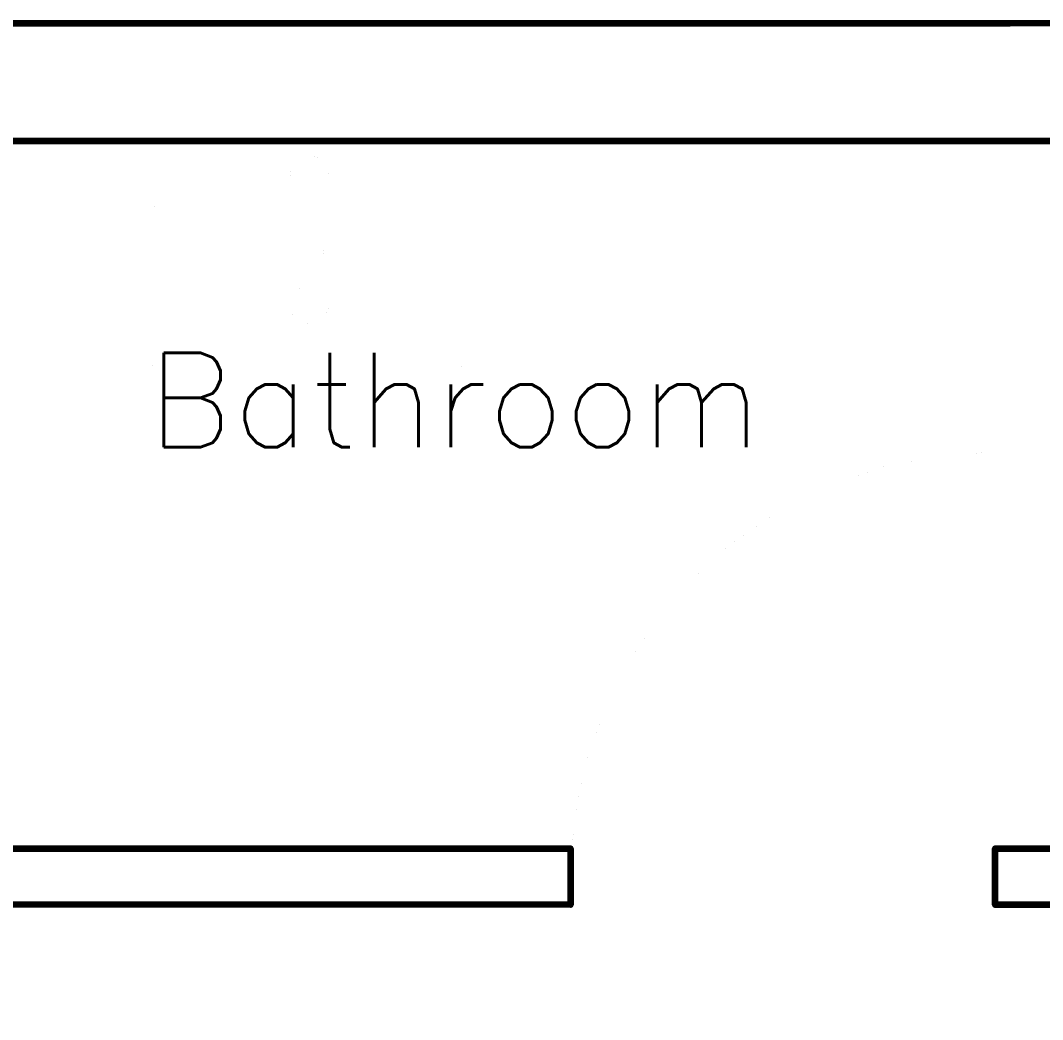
# Model space of a CAD drawing. Header units: metres. Extents: x -7.3 to 2.8, y -2.8 to 6.
# Drawn here: x -3.134 to -0.966, y 3.877 to 5.996 of the extents above; entities that cross this region are included whole.
import ezdxf
from ezdxf.enums import TextEntityAlignment as Align

# ---------------------------------------------------------------- set-up
doc = ezdxf.new("R2010")
doc.units = ezdxf.units.M
doc.header["$LTSCALE"] = 10
doc.layers.get('0').update_dxf_attribs({"linetype": 'CONTINUOUS', "lineweight": 100})
for name, color, linetype, lineweight in [('doors', 1, 'CONTINUOUS', 100), ('roomitems', 2, 'CONTINUOUS', 100), ('texts', 5, 'CONTINUOUS', 100), ('walls', 8, 'CONTINUOUS', 100)]:
    doc.layers.add(name, color=color, linetype=linetype, lineweight=lineweight)
doc.styles.get("Standard").update_dxf_attribs({"font": 'txt', "width": 0.75, "bigfont": 'bigfont.shx'})

# ---------------------------------------------------------------- blocks, each defined once
blk = doc.blocks.new('W-4-0')
at = {"color": 0, "const_width": 0.01}
for points in [[(-450, -75), (-450, 0)], [(450, 0), (441.8, -122.1)], [(450, 0), (450, 0)], [(-450, -150), (-450, -75)], [(441.8, -122.1), (417.8, -239.2)], [(-450, -225), (-450, -150)], [(-450, -300), (-450, -225)], [(417.8, -239.2), (379.3, -350.3)], [(-450, -375), (-450, -300)], [(379.3, -350.3), (327.1, -454.2)], [(-450, -450), (-450, -375)], [(-450, -525), (-450, -450)], [(327.1, -454.2), (262.5, -549.9)], [(-450, -600), (-450, -525)], [(262.5, -549.9), (186.4, -636.4)], [(-450, -675), (-450, -600)], [(186.4, -636.4), (99.9, -712.5)], [(-450, -750), (-450, -675)], [(99.9, -712.5), (4.2, -777.1)], [(-450, -825), (-450, -750)], [(4.2, -777.1), (-99.7, -829.3)], [(-450, -900), (-450, -825)], [(-99.7, -829.3), (-210.8, -867.8)], [(-210.8, -867.8), (-327.9, -891.8)], [(-327.9, -891.8), (-450, -900)]]:
    blk.add_lwpolyline(points, dxfattribs=at)
blk = doc.blocks.new('F-4-0')
at = {"color": 0, "const_width": 0.01}
for points in [[(-414, 259.4), (-413.4, 261)], [(-413.4, 261), (-412.6, 262.5)], [(-412.6, 262.5), (-411.6, 263.9)], [(-411.6, 263.9), (-410.5, 265.2)], [(-410.5, 265.2), (-409.2, 266.3)], [(-409.2, 266.3), (-407.7, 267.2)], [(-407.7, 267.2), (-406.1, 268)], [(-406.1, 268), (-404.5, 268.5)], [(-404.5, 268.5), (-402.7, 268.9)], [(-402.7, 268.9), (-400.9, 269)], [(-400.9, 269), (-400.9, 269)], [(-400.9, 269), (-334, 269)], [(-400.9, 269), (-400.9, 269)], [(-400.9, 269), (-400.9, 269)], [(-400.9, 269), (-400.9, 269)], [(-400.9, 269), (-400.9, 269)], [(-400.9, 269), (-400.9, 269)], [(-400.9, 269), (-400.9, 269)], [(-400.9, 269), (-400.9, 269)], [(-400.9, 269), (-400.9, 269)], [(-400.9, 269), (-400.9, 269)], [(-400.9, 269), (-400.9, 269)], [(-400.9, 269), (-400.9, 269)], [(-400.9, 269), (-400.9, 269)], [(-400.9, 269), (-400.9, 269)], [(-400.9, 269), (-400.9, 269)], [(-334, 269), (-267.2, 269)], [(-267.2, 269), (-200.4, 269)], [(-200.4, 269), (-133.6, 269)], [(-133.6, 269), (-66.8, 269)], [(-66.8, 269), (0, 269)], [(0, 269), (66.8, 269)], [(66.8, 269), (133.6, 269)], [(133.6, 269), (200.4, 269)], [(200.4, 269), (267.2, 269)], [(267.2, 269), (334, 269)], [(334, 269), (400.9, 269)], [(400.9, 269), (402.7, 268.9)], [(402.7, 268.9), (404.5, 268.5)], [(404.5, 268.5), (406.1, 268)], [(406.1, 268), (407.7, 267.2)], [(407.7, 267.2), (409.2, 266.3)], [(409.2, 266.3), (410.5, 265.2)], [(410.5, 265.2), (411.6, 263.9)], [(411.6, 263.9), (412.6, 262.5)], [(412.6, 262.5), (413.4, 261)], [(413.4, 261), (414, 259.4)], [(-414.4, 255.9), (-414.3, 257.7)], [(-414.4, 213.2), (-414.4, 255.9)], [(-414.3, 257.7), (-414, 259.4)], [(-20.6, 237.4), (-15.9, 239.7)], [(-20.6, 237.4), (-15.9, 239.7)], [(-20.6, 237.4), (-15.9, 239.7)], [(-15.9, 239.7), (-10.8, 241.4)], [(-15.9, 239.7), (-10.8, 241.4)], [(-15.9, 239.7), (-10.8, 241.4)], [(-10.8, 241.4), (-5.5, 242.4)], [(-10.8, 241.4), (-5.5, 242.4)], [(-10.8, 241.4), (-5.5, 242.4)], [(-5.5, 242.4), (0, 242.8)], [(-5.5, 242.4), (0, 242.8)], [(-5.5, 242.4), (0, 242.8)], [(0, 242.8), (5.5, 242.4)], [(0, 242.8), (5.5, 242.4)], [(0, 242.8), (5.5, 242.4)], [(5.5, 242.4), (10.8, 241.4)], [(5.5, 242.4), (10.8, 241.4)], [(5.5, 242.4), (10.8, 241.4)], [(10.8, 241.4), (15.9, 239.7)], [(10.8, 241.4), (15.9, 239.7)], [(10.8, 241.4), (15.9, 239.7)], [(15.9, 239.7), (20.6, 237.4)], [(15.9, 239.7), (20.6, 237.4)], [(15.9, 239.7), (20.6, 237.4)], [(414, 259.4), (414.3, 257.7)], [(414.3, 257.7), (414.4, 255.9)], [(414.4, 255.9), (414.4, 213.2)], [(-39.3, 213.9), (-37.6, 218.7)], [(-39.3, 213.9), (-37.6, 218.7)], [(-39.3, 213.9), (-37.6, 218.7)], [(-37.6, 218.7), (-35.2, 223.3)], [(-37.6, 218.7), (-35.2, 223.3)], [(-37.6, 218.7), (-35.2, 223.3)], [(-35.2, 223.3), (-32.3, 227.5)], [(-35.2, 223.3), (-32.3, 227.5)], [(-35.2, 223.3), (-32.3, 227.5)], [(-32.3, 227.5), (-28.8, 231.2)], [(-32.3, 227.5), (-28.8, 231.2)], [(-32.3, 227.5), (-28.8, 231.2)], [(-28.8, 231.2), (-24.9, 234.6)], [(-28.8, 231.2), (-24.9, 234.6)], [(-28.8, 231.2), (-24.9, 234.6)], [(-24.9, 234.6), (-20.6, 237.4)], [(-24.9, 234.6), (-20.6, 237.4)], [(-24.9, 234.6), (-20.6, 237.4)], [(20.6, 237.4), (24.9, 234.6)], [(20.6, 237.4), (24.9, 234.6)], [(20.6, 237.4), (24.9, 234.6)], [(24.9, 234.6), (28.8, 231.2)], [(24.9, 234.6), (28.8, 231.2)], [(24.9, 234.6), (28.8, 231.2)], [(28.8, 231.2), (32.3, 227.5)], [(28.8, 231.2), (32.3, 227.5)], [(28.8, 231.2), (32.3, 227.5)], [(32.3, 227.5), (35.2, 223.3)], [(32.3, 227.5), (35.2, 223.3)], [(32.3, 227.5), (35.2, 223.3)], [(35.2, 223.3), (37.6, 218.7)], [(35.2, 223.3), (37.6, 218.7)], [(35.2, 223.3), (37.6, 218.7)], [(37.6, 218.7), (39.3, 213.9)], [(37.6, 218.7), (39.3, 213.9)], [(37.6, 218.7), (39.3, 213.9)], [(-414.4, 170.6), (-414.4, 213.2)], [(-40.8, 203.4), (-40.4, 208.7)], [(-40.8, 203.4), (-40.4, 208.7)], [(-40.8, 203.4), (-40.4, 208.7)], [(-40.4, 198.1), (-40.8, 203.4)], [(-40.4, 198.1), (-40.8, 203.4)], [(-40.4, 198.1), (-40.8, 203.4)], [(-40.4, 208.7), (-39.3, 213.9)], [(-40.4, 208.7), (-39.3, 213.9)], [(-40.4, 208.7), (-39.3, 213.9)], [(-39.3, 192.9), (-40.4, 198.1)], [(-39.3, 192.9), (-40.4, 198.1)], [(-39.3, 192.9), (-40.4, 198.1)], [(39.3, 213.9), (40.4, 208.7)], [(39.3, 213.9), (40.4, 208.7)], [(39.3, 213.9), (40.4, 208.7)], [(40.4, 198.1), (39.3, 192.9)], [(40.4, 198.1), (39.3, 192.9)], [(40.4, 198.1), (39.3, 192.9)], [(40.4, 208.7), (40.8, 203.4)], [(40.4, 208.7), (40.8, 203.4)], [(40.4, 208.7), (40.8, 203.4)], [(40.8, 203.4), (40.4, 198.1)], [(40.8, 203.4), (40.4, 198.1)], [(40.8, 203.4), (40.4, 198.1)], [(40.8, 203.4), (40.8, 203.4)], [(40.8, 203.4), (40.8, 203.4)], [(40.8, 203.4), (40.8, 203.4)], [(40.8, 203.4), (40.8, 203.4)], [(40.8, 203.4), (40.8, 203.4)], [(40.8, 203.4), (40.8, 203.4)], [(40.8, 203.4), (40.8, 203.4)], [(40.8, 203.4), (40.8, 203.4)], [(40.8, 203.4), (40.8, 203.4)], [(40.8, 203.4), (40.8, 203.4)], [(40.8, 203.4), (40.8, 203.4)], [(40.8, 203.4), (40.8, 203.4)], [(40.8, 203.4), (40.8, 203.4)], [(40.8, 203.4), (40.8, 203.4)], [(40.8, 203.4), (40.8, 203.4)], [(40.8, 203.4), (40.8, 203.4)], [(40.8, 203.4), (40.8, 203.4)], [(40.8, 203.4), (40.8, 203.4)], [(40.8, 203.4), (40.8, 203.4)], [(40.8, 203.4), (40.8, 203.4)], [(40.8, 203.4), (40.8, 203.4)], [(40.8, 203.4), (40.8, 203.4)], [(40.8, 203.4), (40.8, 203.4)], [(40.8, 203.4), (40.8, 203.4)], [(40.8, 203.4), (40.8, 203.4)], [(40.8, 203.4), (40.8, 203.4)], [(40.8, 203.4), (40.8, 203.4)], [(40.8, 203.4), (40.8, 203.4)], [(40.8, 203.4), (40.8, 203.4)], [(40.8, 203.4), (40.8, 203.4)], [(40.8, 203.4), (40.8, 203.4)], [(40.8, 203.4), (40.8, 203.4)], [(40.8, 203.4), (40.8, 203.4)], [(40.8, 203.4), (40.8, 203.4)], [(40.8, 203.4), (40.8, 203.4)], [(40.8, 203.4), (40.8, 203.4)], [(40.8, 203.4), (40.8, 203.4)], [(40.8, 203.4), (40.8, 203.4)], [(40.8, 203.4), (40.8, 203.4)], [(40.8, 203.4), (40.8, 203.4)], [(40.8, 203.4), (40.8, 203.4)], [(40.8, 203.4), (40.8, 203.4)], [(40.8, 203.4), (40.8, 203.4)], [(40.8, 203.4), (40.8, 203.4)], [(40.8, 203.4), (40.8, 203.4)], [(414.4, 213.2), (414.4, 170.6)], [(-37.6, 188.1), (-39.3, 192.9)], [(-37.6, 188.1), (-39.3, 192.9)], [(-37.6, 188.1), (-39.3, 192.9)], [(-35.2, 183.5), (-37.6, 188.1)], [(-35.2, 183.5), (-37.6, 188.1)], [(-35.2, 183.5), (-37.6, 188.1)], [(-32.3, 179.3), (-35.2, 183.5)], [(-32.3, 179.3), (-35.2, 183.5)], [(-32.3, 179.3), (-35.2, 183.5)], [(-28.8, 175.6), (-32.3, 179.3)], [(-28.8, 175.6), (-32.3, 179.3)], [(-28.8, 175.6), (-32.3, 179.3)], [(-29.8, 181.7), (-31, 181.7)], [(-31, 181.7), (-31, 170.4)], [(-26.4, 181.7), (-29.8, 181.7)], [(-24.9, 172.2), (-28.8, 175.6)], [(-24.9, 172.2), (-28.8, 175.6)], [(-24.9, 172.2), (-28.8, 175.6)], [(-21.3, 181.7), (-26.4, 181.7)], [(-14.9, 181.7), (-21.3, 181.7)], [(-7.7, 181.7), (-14.9, 181.7)], [(0, 181.7), (-7.7, 181.7)], [(7.7, 181.7), (0, 181.7)], [(14.9, 181.7), (7.7, 181.7)], [(21.3, 181.7), (14.9, 181.7)], [(26.4, 181.7), (21.3, 181.7)], [(28.8, 175.6), (24.9, 172.2)], [(28.8, 175.6), (24.9, 172.2)], [(28.8, 175.6), (24.9, 172.2)], [(29.8, 181.7), (26.4, 181.7)], [(32.3, 179.3), (28.8, 175.6)], [(32.3, 179.3), (28.8, 175.6)], [(32.3, 179.3), (28.8, 175.6)], [(31, 181.7), (29.8, 181.7)], [(31, 170.4), (31, 181.7)], [(35.2, 183.5), (32.3, 179.3)], [(35.2, 183.5), (32.3, 179.3)], [(35.2, 183.5), (32.3, 179.3)], [(37.6, 188.1), (35.2, 183.5)], [(37.6, 188.1), (35.2, 183.5)], [(37.6, 188.1), (35.2, 183.5)], [(39.3, 192.9), (37.6, 188.1)], [(39.3, 192.9), (37.6, 188.1)], [(39.3, 192.9), (37.6, 188.1)], [(-414.4, 127.9), (-414.4, 170.6)], [(-31, 170.4), (-31, 159)], [(-31, 159), (-31, 147.6)], [(-20.6, 169.4), (-24.9, 172.2)], [(-20.6, 169.4), (-24.9, 172.2)], [(-20.6, 169.4), (-24.9, 172.2)], [(-15.9, 167.1), (-20.6, 169.4)], [(-15.9, 167.1), (-20.6, 169.4)], [(-15.9, 167.1), (-20.6, 169.4)], [(-10.8, 165.4), (-15.9, 167.1)], [(-10.8, 165.4), (-15.9, 167.1)], [(-10.8, 165.4), (-15.9, 167.1)], [(-5.5, 164.4), (-10.8, 165.4)], [(-5.5, 164.4), (-10.8, 165.4)], [(-5.5, 164.4), (-10.8, 165.4)], [(0, 164), (-5.5, 164.4)], [(0, 164), (-5.5, 164.4)], [(0, 164), (-5.5, 164.4)], [(5.5, 164.4), (0, 164)], [(5.5, 164.4), (0, 164)], [(5.5, 164.4), (0, 164)], [(10.8, 165.4), (5.5, 164.4)], [(10.8, 165.4), (5.5, 164.4)], [(10.8, 165.4), (5.5, 164.4)], [(15.9, 167.1), (10.8, 165.4)], [(15.9, 167.1), (10.8, 165.4)], [(15.9, 167.1), (10.8, 165.4)], [(20.6, 169.4), (15.9, 167.1)], [(20.6, 169.4), (15.9, 167.1)], [(20.6, 169.4), (15.9, 167.1)], [(24.9, 172.2), (20.6, 169.4)], [(24.9, 172.2), (20.6, 169.4)], [(24.9, 172.2), (20.6, 169.4)], [(31, 159), (31, 170.4)], [(31, 147.6), (31, 159)], [(414.4, 170.6), (414.4, 127.9)], [(-340.8, 127.6), (-338.5, 130.1)], [(-338.5, 130.1), (-335.9, 132.3)], [(-335.9, 132.3), (-333, 134.2)], [(-333, 134.2), (-329.9, 135.7)], [(-329.9, 135.7), (-326.5, 136.8)], [(-326.5, 136.8), (-323, 137.5)], [(-323, 137.5), (-319.3, 137.8)], [(-319.3, 137.8), (-266.1, 137.8)], [(-266.1, 137.8), (-212.9, 137.8)], [(-212.9, 137.8), (-159.7, 137.8)], [(-159.7, 137.8), (-106.4, 137.8)], [(-106.4, 137.8), (-53.2, 137.8)], [(-53.2, 137.8), (0, 137.8)], [(-31, 147.6), (-31, 136.2)], [(-31, 136.2), (-31, 124.8)], [(0, 137.8), (53.2, 137.8)], [(31, 136.2), (31, 147.6)], [(31, 124.8), (31, 136.2)], [(53.2, 137.8), (106.4, 137.8)], [(106.4, 137.8), (159.7, 137.8)], [(159.7, 137.8), (212.9, 137.8)], [(212.9, 137.8), (266.1, 137.8)], [(266.1, 137.8), (319.3, 137.8)], [(319.3, 137.8), (323, 137.5)], [(323, 137.5), (326.5, 136.8)], [(326.5, 136.8), (329.9, 135.7)], [(329.9, 135.7), (333, 134.2)], [(333, 134.2), (335.9, 132.3)], [(335.9, 132.3), (338.5, 130.1)], [(338.5, 130.1), (340.8, 127.6)], [(-414.4, 85.3), (-414.4, 127.9)], [(-346.5, 111.5), (-346.3, 115.1)], [(-346.5, 87.5), (-346.5, 111.5)], [(-346.3, 115.1), (-345.5, 118.5)], [(-345.5, 118.5), (-344.4, 121.7)], [(-344.4, 121.7), (-342.8, 124.8)], [(-342.8, 124.8), (-340.8, 127.6)], [(-31, 124.8), (-31, 113.4)], [(-31, 113.4), (-31, 102.1)], [(31, 113.4), (31, 124.8)], [(31, 102), (31, 113.4)], [(340.8, 127.6), (342.8, 124.8)], [(342.8, 124.8), (344.4, 121.7)], [(344.4, 121.7), (345.5, 118.5)], [(345.5, 118.5), (346.3, 115.1)], [(346.3, 115.1), (346.5, 111.5)], [(346.5, 111.5), (346.5, 87.5)], [(414.4, 127.9), (414.4, 85.3)], [(-346.5, 63.4), (-346.5, 87.5)], [(-31, 102.1), (-31, 90.7)], [(-31, 90.7), (-31, 79.3)], [(31, 90.6), (31, 102)], [(31, 79.2), (31, 90.6)], [(346.5, 87.5), (346.5, 63.4)], [(-414.4, 42.6), (-414.4, 85.3)], [(-31, 79.3), (-31, 67.9)], [(-31, 67.9), (-31, 56.5)], [(31, 67.8), (31, 79.2)], [(31, 56.4), (31, 67.8)], [(414.4, 85.3), (414.4, 42.6)], [(-346.5, 39.4), (-346.5, 63.4)], [(-31, 56.5), (-31, 45.1)], [(-31, 45.1), (-30.5, 41.1)], [(30.5, 41.1), (31, 44.9)], [(31, 45), (31, 56.4)], [(31, 45), (31, 45)], [(346.5, 63.4), (346.5, 39.4)], [(-414.4, 0), (-414.4, 42.6)], [(-346.5, 15.3), (-346.5, 39.4)], [(-30.5, 41.1), (-29.5, 37.2)], [(-29.5, 37.2), (-28, 33.6)], [(-28, 33.6), (-26.1, 30.2)], [(-26.1, 30.2), (-23.7, 27.1)], [(-23.7, 27.1), (-21, 24.4)], [(-21, 24.4), (-17.9, 22)], [(-17.9, 22), (-14.6, 19.9)], [(15.9, 20.6), (19, 22.6)], [(19, 22.6), (21.8, 25)], [(21.8, 25), (24.3, 27.7)], [(24.3, 27.7), (26.5, 30.7)], [(26.5, 30.7), (28.2, 34)], [(28.2, 34), (29.6, 37.4)], [(29.6, 37.4), (30.5, 41.1)], [(346.5, 39.4), (346.5, 15.3)], [(414.4, 42.6), (414.4, 0)], [(-414.4, -42.6), (-414.4, 0)], [(-346.5, -8.7), (-346.5, 15.3)], [(-14.6, 19.9), (-10.9, 18.3)], [(-10.9, 18.3), (-7.1, 17.2)], [(-7.1, 17.2), (-3, 16.5)], [(-3, 16.5), (1.2, 16.4)], [(1.2, 16.4), (5.2, 16.8)], [(5.2, 16.8), (8.9, 17.6)], [(8.9, 17.6), (12.5, 18.9)], [(12.5, 18.9), (15.9, 20.6)], [(346.5, 15.3), (346.5, -8.7)], [(414.4, 0), (414.4, -42.6)], [(-346.5, -32.8), (-346.5, -8.7)], [(346.5, -8.7), (346.5, -32.8)], [(-414.4, -85.3), (-414.4, -42.6)], [(-346.5, -56.9), (-346.5, -32.8)], [(-28.8, -44.3), (-24.9, -41)], [(-24.9, -41), (-20.6, -38.2)], [(-20.6, -38.2), (-15.9, -35.9)], [(-15.9, -35.9), (-10.8, -34.2)], [(-10.8, -34.2), (-5.5, -33.2)], [(-5.5, -33.2), (0, -32.8)], [(0, -32.8), (5.5, -33.2)], [(5.5, -33.2), (10.8, -34.2)], [(10.8, -34.2), (15.9, -35.9)], [(15.9, -35.9), (20.6, -38.2)], [(20.6, -38.2), (24.9, -41)], [(24.9, -41), (28.8, -44.3)], [(346.5, -32.8), (346.5, -56.9)], [(414.4, -42.6), (414.4, -85.3)], [(-346.5, -80.9), (-346.5, -56.9)], [(-40.4, -66.8), (-39.3, -61.7)], [(-39.3, -61.7), (-37.6, -56.8)], [(-37.6, -56.8), (-35.2, -52.3)], [(-35.2, -52.3), (-32.3, -48.1)], [(-32.3, -48.1), (-28.8, -44.3)], [(28.8, -44.3), (32.3, -48.1)], [(32.3, -48.1), (35.2, -52.3)], [(35.2, -52.3), (37.6, -56.8)], [(37.6, -56.8), (39.3, -61.7)], [(39.3, -61.7), (40.4, -66.8)], [(346.5, -56.9), (346.5, -80.9)], [(-414.4, -127.9), (-414.4, -85.3)], [(-346.5, -105), (-346.5, -80.9)], [(-40.8, -72.2), (-40.4, -66.8)], [(-40.4, -77.5), (-40.8, -72.2)], [(-39.3, -82.6), (-40.4, -77.5)], [(-37.6, -87.5), (-39.3, -82.6)], [(39.3, -82.6), (37.6, -87.5)], [(40.4, -77.5), (39.3, -82.6)], [(40.4, -66.8), (40.8, -72.2)], [(40.8, -72.2), (40.4, -77.5)], [(40.8, -72.2), (40.8, -72.2)], [(40.8, -72.2), (40.8, -72.2)], [(40.8, -72.2), (40.8, -72.2)], [(40.8, -72.2), (40.8, -72.2)], [(40.8, -72.2), (40.8, -72.2)], [(40.8, -72.2), (40.8, -72.2)], [(40.8, -72.2), (40.8, -72.2)], [(40.8, -72.2), (40.8, -72.2)], [(40.8, -72.2), (40.8, -72.2)], [(40.8, -72.2), (40.8, -72.2)], [(40.8, -72.2), (40.8, -72.2)], [(40.8, -72.2), (40.8, -72.2)], [(40.8, -72.2), (40.8, -72.2)], [(40.8, -72.2), (40.8, -72.2)], [(40.8, -72.2), (40.8, -72.2)], [(346.5, -80.9), (346.5, -105)], [(414.4, -85.3), (414.4, -127.9)], [(-346.5, -129), (-346.5, -105)], [(-35.2, -92), (-37.6, -87.5)], [(-32.3, -96.2), (-35.2, -92)], [(-28.8, -100), (-32.3, -96.2)], [(-24.9, -103.3), (-28.8, -100)], [(-20.6, -106.2), (-24.9, -103.3)], [(-15.9, -108.4), (-20.6, -106.2)], [(20.6, -106.2), (15.9, -108.4)], [(24.9, -103.3), (20.6, -106.2)], [(28.8, -100), (24.9, -103.3)], [(32.3, -96.2), (28.8, -100)], [(35.2, -92), (32.3, -96.2)], [(37.6, -87.5), (35.2, -92)], [(346.5, -105), (346.5, -129)], [(-414.4, -170.6), (-414.4, -127.9)], [(-346.5, -153.1), (-346.5, -129)], [(-10.8, -110.1), (-15.9, -108.4)], [(-5.5, -111.2), (-10.8, -110.1)], [(0, -111.5), (-5.5, -111.2)], [(5.5, -111.2), (0, -111.5)], [(10.8, -110.1), (5.5, -111.2)], [(15.9, -108.4), (10.8, -110.1)], [(346.5, -129), (346.5, -153.1)], [(414.4, -127.9), (414.4, -170.6)], [(-414.4, -213.2), (-414.4, -170.6)], [(-346.5, -177.2), (-346.5, -153.1)], [(346.5, -153.1), (346.5, -177.2)], [(414.4, -170.6), (414.4, -213.2)], [(-346.5, -177.2), (-346.5, -177.2)], [(-346.5, -177.2), (-346.3, -180.7)], [(-346.3, -180.7), (-346.5, -177.2)], [(-346.3, -180.7), (-345.5, -184.1)], [(-345.5, -184.1), (-346.3, -180.7)], [(-345.5, -184.1), (-344.4, -187.3)], [(-344.4, -187.3), (-345.5, -184.1)], [(-344.4, -187.3), (-342.8, -190.4)], [(-342.8, -190.4), (-344.4, -187.3)], [(-342.8, -190.4), (-340.8, -193.2)], [(-340.8, -193.2), (-342.8, -190.4)], [(-340.8, -193.2), (-338.5, -195.7)], [(-338.5, -195.7), (-340.8, -193.2)], [(338.5, -195.7), (340.8, -193.2)], [(340.8, -193.2), (338.5, -195.7)], [(340.8, -193.2), (342.8, -190.4)], [(342.8, -190.4), (340.8, -193.2)], [(342.8, -190.4), (344.4, -187.3)], [(344.4, -187.3), (342.8, -190.4)], [(344.4, -187.3), (345.5, -184.1)], [(345.5, -184.1), (344.4, -187.3)], [(345.5, -184.1), (346.3, -180.7)], [(346.3, -180.7), (345.5, -184.1)], [(346.3, -180.7), (346.5, -177.2)], [(346.5, -177.2), (346.3, -180.7)], [(-414.4, -255.9), (-414.4, -213.2)], [(-338.5, -195.7), (-335.9, -197.9)], [(-335.9, -197.9), (-338.5, -195.7)], [(-335.9, -197.9), (-333, -199.8)], [(-333, -199.8), (-335.9, -197.9)], [(-333, -199.8), (-329.9, -201.3)], [(-329.9, -201.3), (-333, -199.8)], [(-329.9, -201.3), (-326.5, -202.5)], [(-326.5, -202.5), (-329.9, -201.3)], [(-326.5, -202.5), (-323, -203.2)], [(-323, -203.2), (-326.5, -202.5)], [(-323, -203.2), (-319.3, -203.4)], [(-319.3, -203.4), (-323, -203.2)], [(-319.3, -203.4), (-319.3, -203.4)], [(-319.3, -203.4), (-266.1, -203.4)], [(-319.3, -203.4), (-319.3, -203.4)], [(-266.1, -203.4), (-319.3, -203.4)], [(-266.1, -203.4), (-212.9, -203.4)], [(-212.9, -203.4), (-266.1, -203.4)], [(-212.9, -203.4), (-159.7, -203.4)], [(-159.7, -203.4), (-212.9, -203.4)], [(-159.7, -203.4), (-106.4, -203.4)], [(-106.4, -203.4), (-159.7, -203.4)], [(-106.4, -203.4), (-53.2, -203.4)], [(-53.2, -203.4), (-106.4, -203.4)], [(-53.2, -203.4), (0, -203.4)], [(0, -203.4), (-53.2, -203.4)], [(0, -203.4), (53.2, -203.4)], [(53.2, -203.4), (0, -203.4)], [(53.2, -203.4), (106.4, -203.4)], [(106.4, -203.4), (53.2, -203.4)], [(106.4, -203.4), (159.7, -203.4)], [(159.7, -203.4), (106.4, -203.4)], [(159.7, -203.4), (212.9, -203.4)], [(212.9, -203.4), (159.7, -203.4)], [(212.9, -203.4), (266.1, -203.4)], [(266.1, -203.4), (212.9, -203.4)], [(266.1, -203.4), (319.3, -203.4)], [(319.3, -203.4), (266.1, -203.4)], [(319.3, -203.4), (323, -203.2)], [(323, -203.2), (319.3, -203.4)], [(319.3, -203.4), (319.3, -203.4)], [(323, -203.2), (326.5, -202.5)], [(326.5, -202.5), (323, -203.2)], [(326.5, -202.5), (329.9, -201.3)], [(329.9, -201.3), (326.5, -202.5)], [(329.9, -201.3), (333, -199.8)], [(333, -199.8), (329.9, -201.3)], [(333, -199.8), (335.9, -197.9)], [(335.9, -197.9), (333, -199.8)], [(335.9, -197.9), (338.5, -195.7)], [(338.5, -195.7), (335.9, -197.9)], [(414.4, -213.2), (414.4, -255.9)], [(-414.3, -257.7), (-414.4, -255.9)], [(-414, -259.4), (-414.3, -257.7)], [(-413.4, -261), (-414, -259.4)], [(414, -259.4), (413.4, -261)], [(414.3, -257.7), (414, -259.4)], [(414.4, -255.9), (414.3, -257.7)], [(-412.6, -262.5), (-413.4, -261)], [(-411.6, -263.9), (-412.6, -262.5)], [(-410.5, -265.2), (-411.6, -263.9)], [(-409.2, -266.3), (-410.5, -265.2)], [(-407.7, -267.2), (-409.2, -266.3)], [(-406.1, -268), (-407.7, -267.2)], [(-404.5, -268.5), (-406.1, -268)], [(-402.7, -268.9), (-404.5, -268.5)], [(-400.9, -269), (-402.7, -268.9)], [(-334, -269), (-400.9, -269)], [(-267.2, -269), (-334, -269)], [(-200.4, -269), (-267.2, -269)], [(-133.6, -269), (-200.4, -269)], [(-66.8, -269), (-133.6, -269)], [(0, -269), (-66.8, -269)], [(66.8, -269), (0, -269)], [(133.6, -269), (66.8, -269)], [(200.4, -269), (133.6, -269)], [(267.2, -269), (200.4, -269)], [(334, -269), (267.2, -269)], [(400.9, -269), (334, -269)], [(402.7, -268.9), (400.9, -269)], [(404.5, -268.5), (402.7, -268.9)], [(406.1, -268), (404.5, -268.5)], [(407.7, -267.2), (406.1, -268)], [(409.2, -266.3), (407.7, -267.2)], [(410.5, -265.2), (409.2, -266.3)], [(411.6, -263.9), (410.5, -265.2)], [(412.6, -262.5), (411.6, -263.9)], [(413.4, -261), (412.6, -262.5)]]:
    blk.add_lwpolyline(points, dxfattribs=at)

msp = doc.modelspace()

# ---------------------------------------------------------------- linework, layer by layer
at = {"layer": 'walls'}
msp.add_lwpolyline([(0.593, 5.746), (-0.786, 5.741), (-0.798, 4.12), (-1.067, 4.12), (-1.067, 4.24), (-0.912, 4.24), (-0.912, 5.74), (-3.912, 5.74), (-3.912, 4.24), (-1.967, 4.24), (-1.967, 4.12), (-3.912, 4.121), (-3.912, 3.877), (-4.032, 3.877), (-4.032, 5.74), (-7.032, 5.74), (-7.032, 4.964), (-7.282, 4.964), (-7.282, 5.99), (-1.035, 5.99), (0.592, 5.996)], close=True, dxfattribs=at)

# ---------------------------------------------------------------- block references
at = {"layer": 'doors', "xscale": 0.001, "yscale": 0.001, "rotation": -180}
msp.add_blockref('W-4-0', (-1.5177, 4.1808), dxfattribs=at)
at = {"layer": 'roomitems', "xscale": 0.001, "yscale": 0.001}
msp.add_blockref('F-4-0', (-2.521, 5.4652), dxfattribs=at)

# ---------------------------------------------------------------- texts
at = {"layer": 'texts'}
msp.add_text('Bathroom', height=0.2, dxfattribs=at).set_placement((-2.2122, 5.1908), align=Align.MIDDLE_CENTER)

doc.saveas('drawing.dxf')
